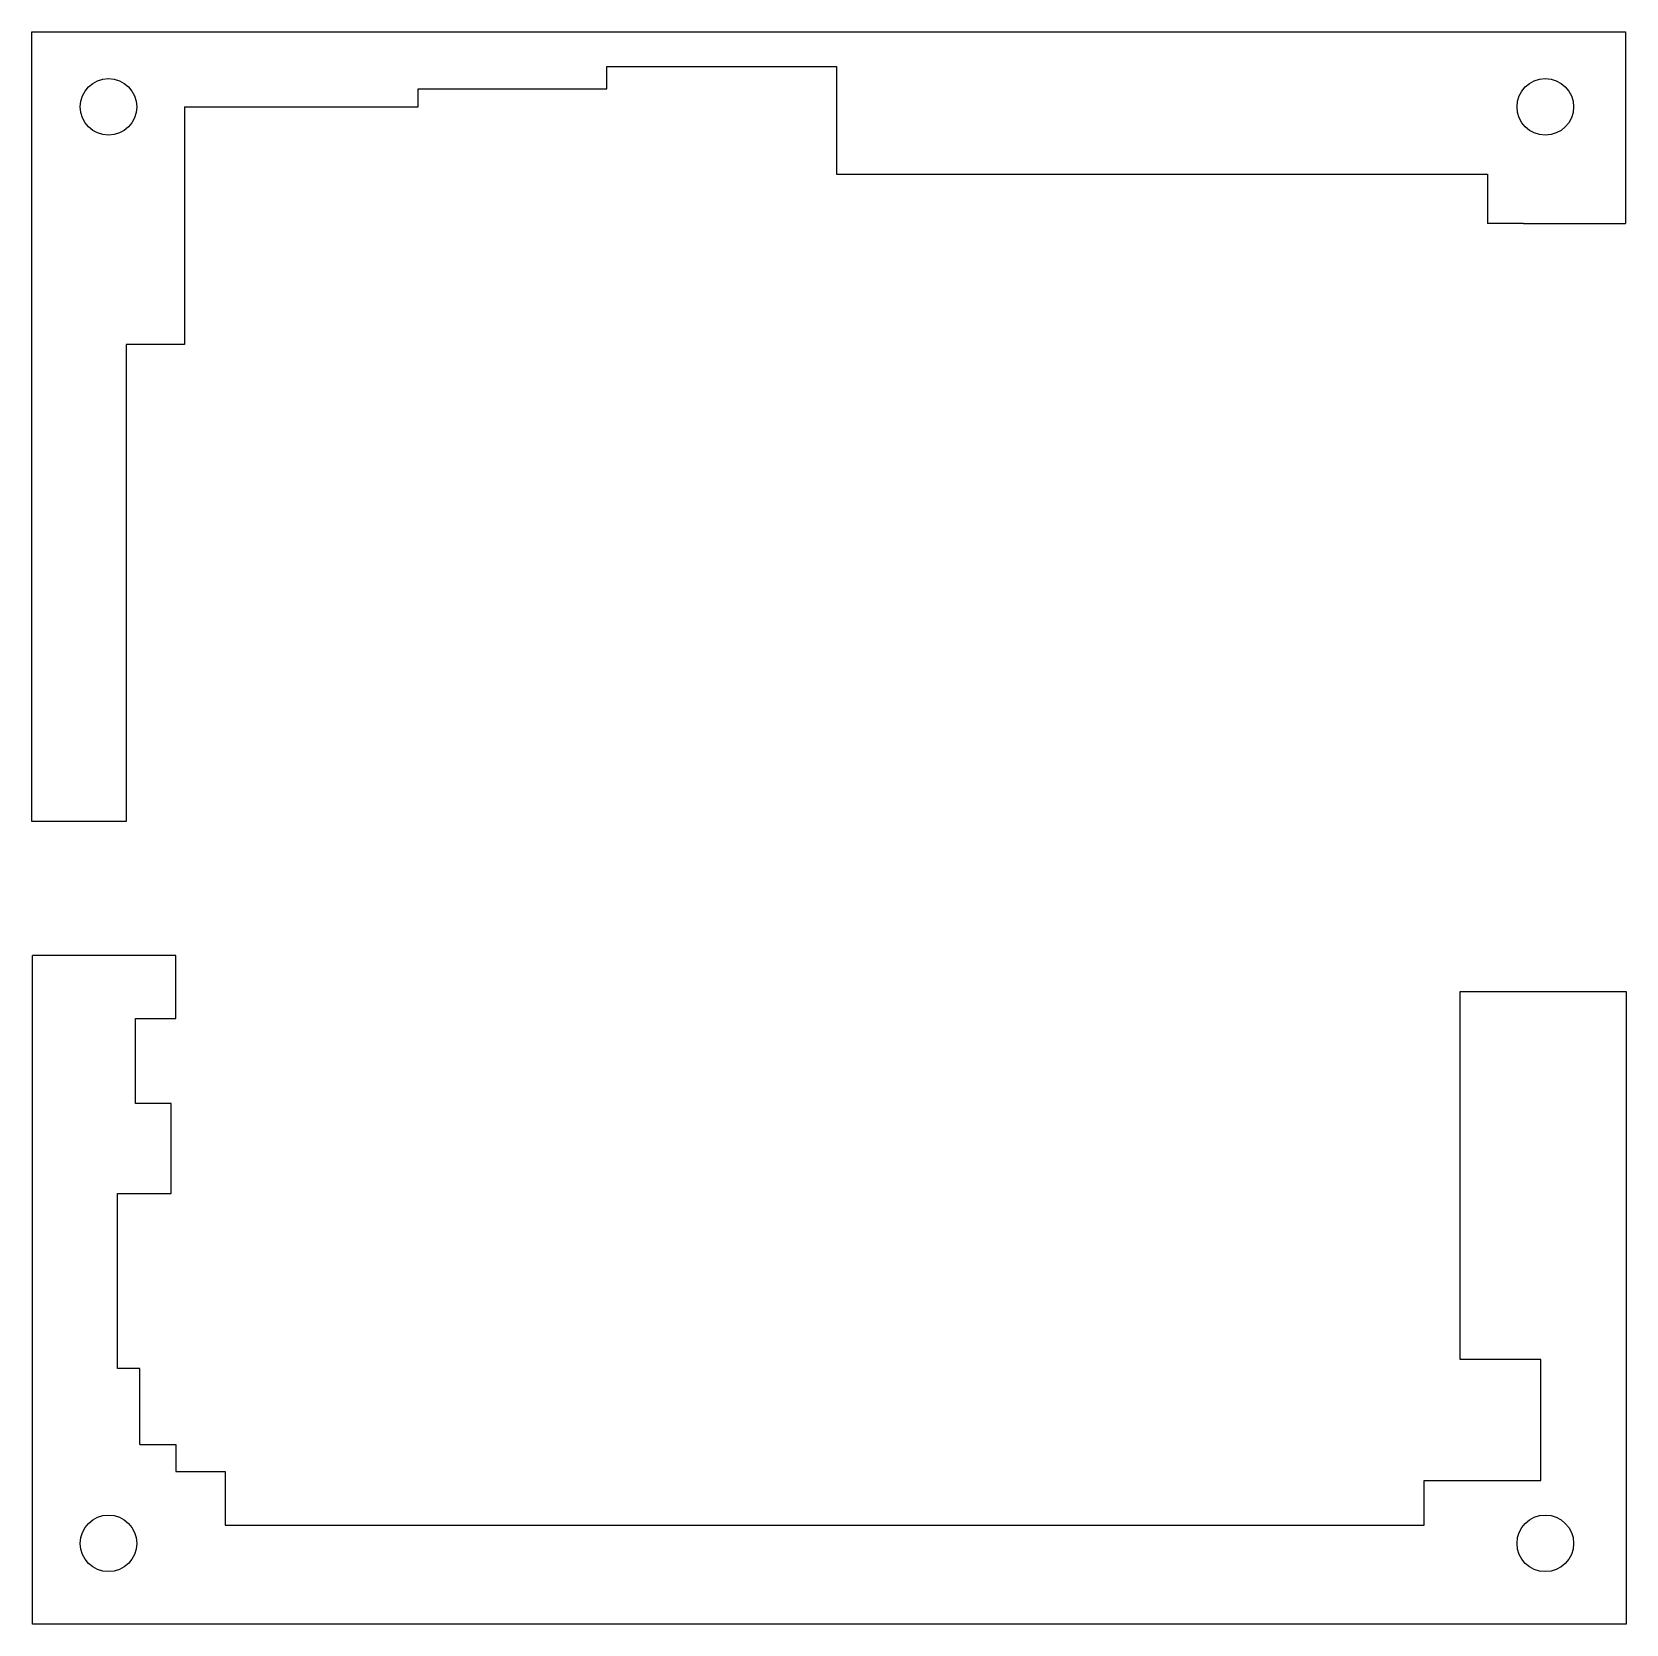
# Model space of a CAD drawing. Header units: inches. Extents: x 0.7 to 90.9, y -2.1 to 88.
import ezdxf

# ---------------------------------------------------------------- set-up
doc = ezdxf.new("R2010")
doc.units = ezdxf.units.IN
doc.header["$MEASUREMENT"] = 0

msp = doc.modelspace()

# ---------------------------------------------------------------- linework, layer by layer
for p, q in [((0.666, 43.348), (0.666, 88.048)), ((0.666, 88.048), (90.836, 88.048)), ((90.836, 88.048), (90.836, 77.202)), ((33.196, 84.82), (33.196, 86.09)), ((33.196, 86.09), (46.196, 86.09)), ((46.196, 86.09), (46.196, 79.99)), ((22.526, 83.8), (22.526, 84.82)), ((22.526, 84.82), (33.196, 84.82)), ((9.3, 83.8), (9.3, 70.348)), ((9.3, 83.8), (22.526, 83.8)), ((46.196, 79.99), (83.026, 79.99)), ((83.026, 79.99), (83.026, 77.202)), ((85.058, 77.202), (83.026, 77.202)), ((85.058, 77.202), (89.376, 77.202)), ((89.376, 77.202), (90.836, 77.202)), ((9.3, 70.348), (6, 70.348)), ((6, 70.348), (6, 43.348)), ((6, 43.348), (0.666, 43.348)), ((8.81, 35.768), (0.702, 35.768)), ((0.702, -2.072), (0.702, 35.768)), ((8.81, 32.212), (8.81, 35.768)), ((81.474, 12.914), (81.474, 33.742)), ((81.474, 33.742), (90.872, 33.742)), ((90.872, 33.742), (90.872, -2.072)), ((6.524, 27.386), (6.524, 32.212)), ((6.524, 32.212), (8.81, 32.212)), ((8.556, 27.386), (6.524, 27.386)), ((8.556, 22.306), (8.556, 27.386)), ((5.508, 12.4), (5.508, 22.306)), ((5.508, 22.306), (8.556, 22.306)), ((86.046, 12.914), (81.474, 12.914)), ((86.046, 6.056), (86.046, 12.914)), ((6.778, 12.4), (5.508, 12.4)), ((6.778, 8.088), (6.778, 12.4)), ((6.778, 8.088), (8.81, 8.088)), ((8.81, 8.088), (8.81, 6.564)), ((8.81, 6.564), (11.609, 6.564)), ((11.609, 6.564), (11.609, 3.532)), ((79.442, 3.532), (79.442, 6.056)), ((79.442, 6.056), (86.046, 6.056)), ((11.609, 3.532), (79.442, 3.532)), ((90.872, -2.072), (0.702, -2.072))]:
    msp.add_line(p, q)
for centre in [(5, 83.8), (86.3, 83.8), (5, 2.5), (86.3, 2.5)]:
    msp.add_circle(centre, 1.6)

doc.saveas('drawing.dxf')
